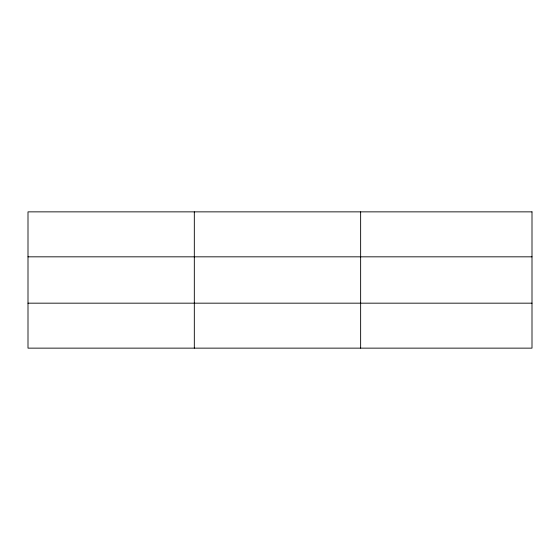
<?xml version="1.0" encoding="UTF-8"?>
<svg xmlns="http://www.w3.org/2000/svg" width="560" height="560" viewBox="0 0 560 560"><rect width="100%" height="100%" fill="white"/><g stroke="black" fill="none" stroke-linecap="round" stroke-linejoin="round"><path stroke-width="0.84" d="M194.32 211.862L194.32 348.138M360.64 211.862L360.64 348.138M28 256.83L532 256.83M28 303.17L532 303.17M532 211.862L532 348.138L28 348.138L28 211.862L532 211.862"/></g></svg>
